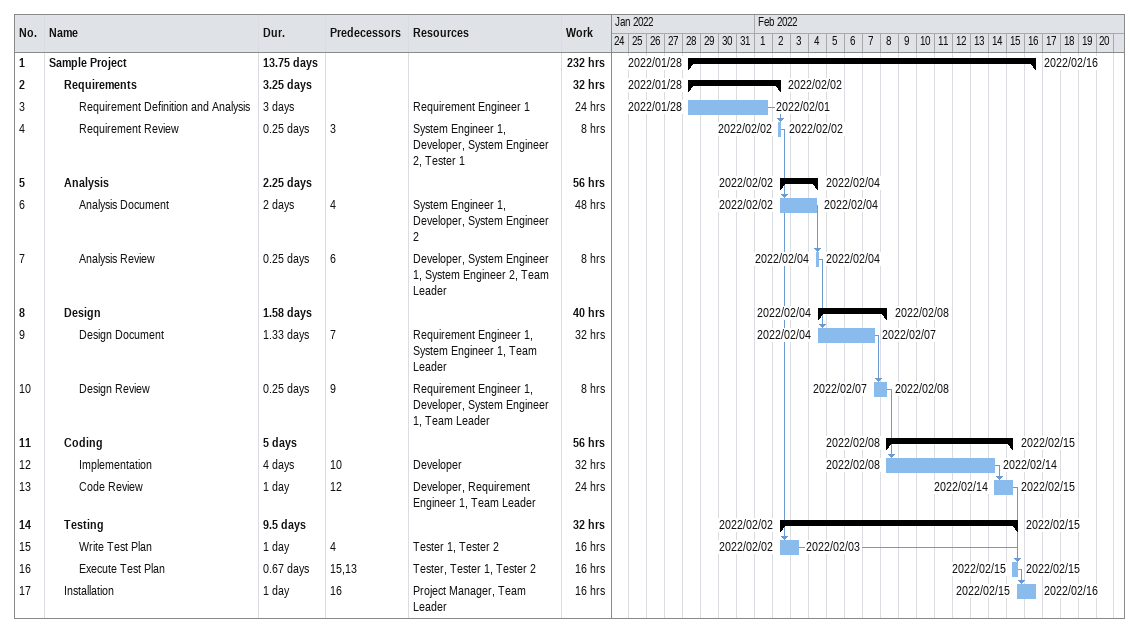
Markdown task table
| ID | Level | Task | Duration | Start | Finish | Predecessors | Resources | Work (h) |
|---|---|---|---|---|---|---|---|---|
| 1 | 1 | **Sample Project** | 13.75d | 2022-01-28 | 2022-02-16 |  |  | 232 |
| 2 | 2 | **Requirements** | 3.25d | 2022-01-28 | 2022-02-02 |  |  | 32 |
| 3 | 3 | Requirement Definition and Analysis | 3d | 2022-01-28 | 2022-02-01 |  | Requirement Engineer 1 | 24 |
| 4 | 3 | Requirement Review | 0.25d | 2022-02-02 | 2022-02-02 | 3 | System Engineer 1, Developer, System Engineer 2, Tester 1 | 8 |
| 5 | 2 | **Analysis** | 2.25d | 2022-02-02 | 2022-02-04 |  |  | 56 |
| 6 | 3 | Analysis Document | 2d | 2022-02-02 | 2022-02-04 | 4 | System Engineer 1, Developer, System Engineer 2 | 48 |
| 7 | 3 | Analysis Review | 0.25d | 2022-02-04 | 2022-02-04 | 6 | Developer, System Engineer 1, System Engineer 2, Team Leader | 8 |
| 8 | 2 | **Design** | 1.58d | 2022-02-04 | 2022-02-08 |  |  | 40 |
| 9 | 3 | Design Document | 1.33d | 2022-02-04 | 2022-02-07 | 7 | Requirement Engineer 1, System Engineer 1, Team Leader | 32 |
| 10 | 3 | Design Review | 0.25d | 2022-02-07 | 2022-02-08 | 9 | Requirement Engineer 1, Developer, System Engineer 1, Team Leader | 8 |
| 11 | 2 | **Coding** | 5d | 2022-02-08 | 2022-02-15 |  |  | 56 |
| 12 | 3 | Implementation | 4d | 2022-02-08 | 2022-02-14 | 10 | Developer | 32 |
| 13 | 3 | Code Review | 1d | 2022-02-14 | 2022-02-15 | 12 | Developer, Requirement Engineer 1, Team Leader | 24 |
| 14 | 2 | **Testing** | 9.5d | 2022-02-02 | 2022-02-15 |  |  | 32 |
| 15 | 3 | Write Test Plan | 1d | 2022-02-02 | 2022-02-03 | 4 | Tester 1, Tester 2 | 16 |
| 16 | 3 | Execute Test Plan | 0.67d | 2022-02-15 | 2022-02-15 | 15, 13 | Tester, Tester 1, Tester 2 | 16 |
| 17 | 2 | Installation | 1d | 2022-02-15 | 2022-02-16 | 16 | Project Manager, Team Leader | 16 |
